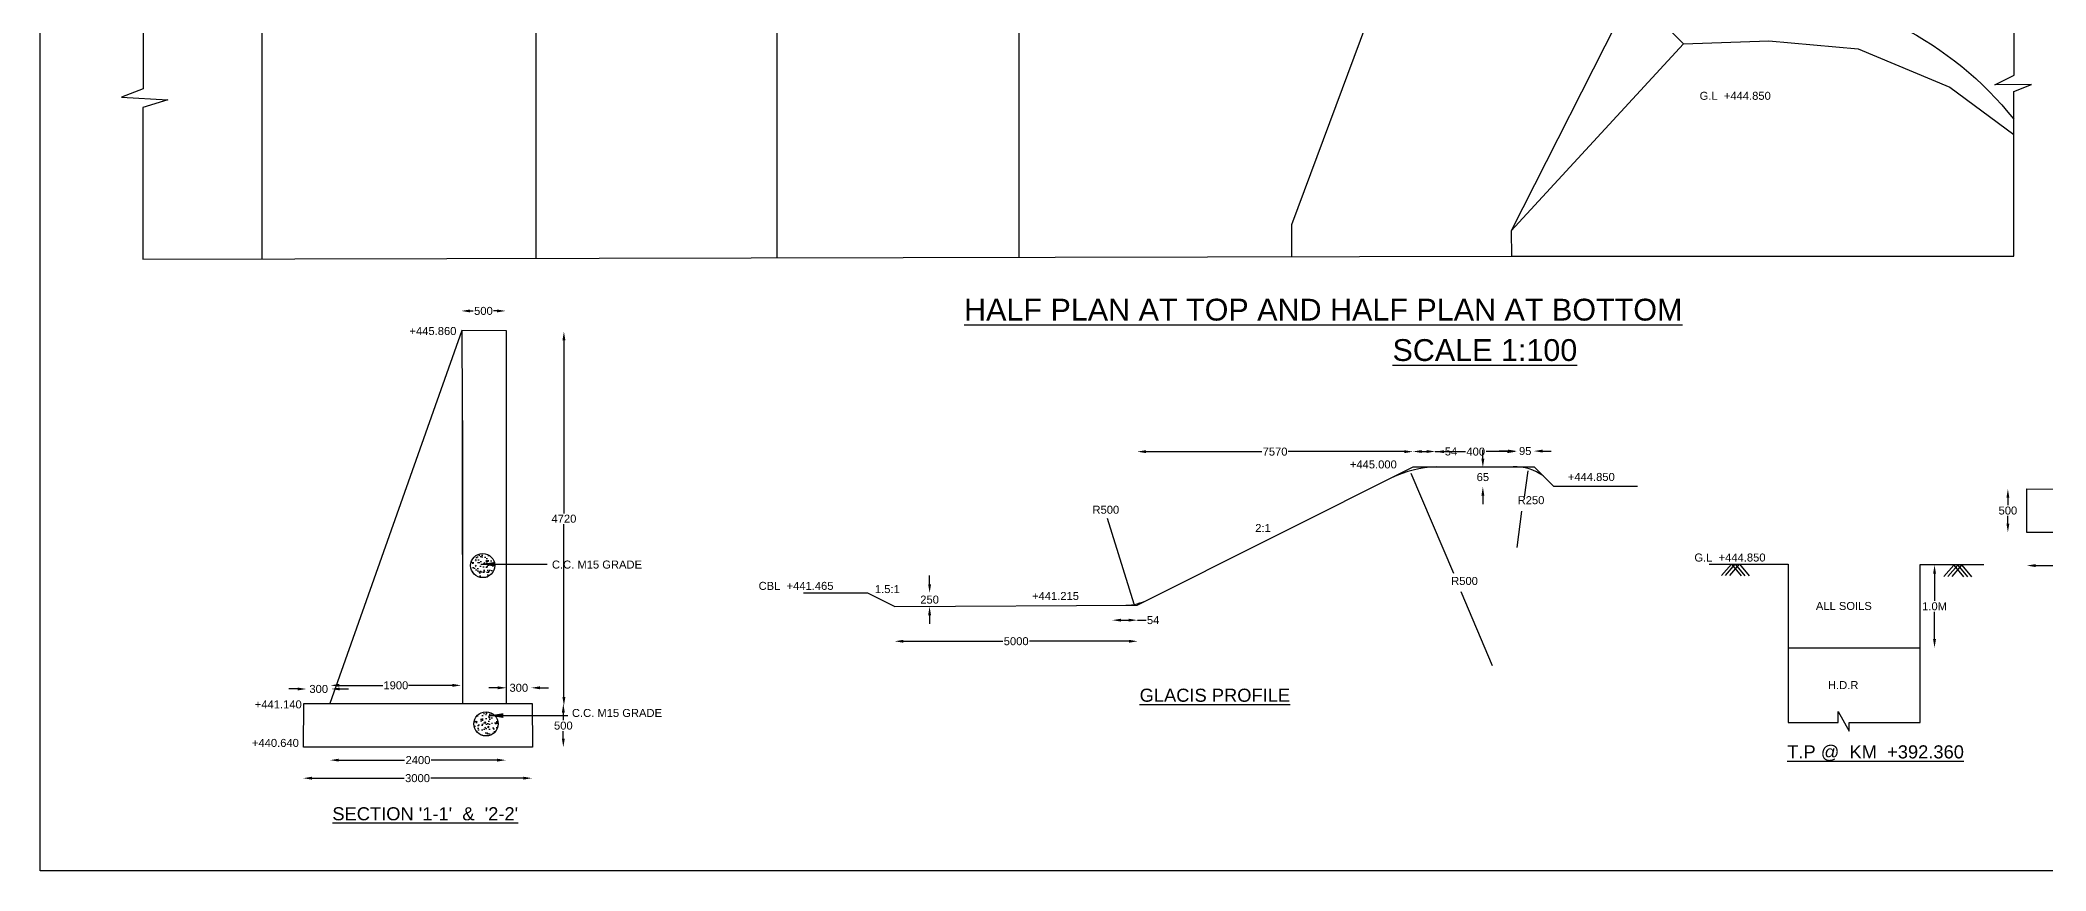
# Model space of a CAD drawing. Header units: inches. Extents: x 610 to 857, y 19 to 178.
# Drawn here: x 610.4 to 748.2, y 19.6 to 76.7 of the extents above; entities that cross this region are included whole.
import ezdxf

# ---------------------------------------------------------------- set-up
doc = ezdxf.new("R2010")
doc.units = ezdxf.units.IN
doc.header["$MEASUREMENT"] = 0
doc.styles.get("Standard").update_dxf_attribs({"font": 'arial.ttf', "height": 0.55})
doc.dimstyles.get("Standard").update_dxf_attribs({"dimtxt": 0.55, "dimasz": 0.6, "dimexe": 0.18, "dimexo": 0.0625, "dimgap": 0.09, "dimtad": 0, "dimtih": 1, "dimtoh": 1, "dimdec": 4, "dimzin": 0, "dimdsep": 46, "dimtxsty": 'Standard', "dimcen": 0.09, "dimse1": 1, "dimse2": 1, "dimadec": 0, "dimazin": 0, "dimtfac": 1, "dimtdec": 4, "dimtofl": 0, "dimtmove": 0, "dimatfit": 3, "dimfxl": 1, "dimtolj": 1, "dimtzin": 0, "dimarcsym": 0})
pattern_1 = [(50, (0, 0), (0.7172602, -0.06275213), [0.075, -0.825]), (355, (0, 0), (-0.1387513, 0.7521921), [0.06, -0.66]), (100.4514, (0.0598, -0.0052), (0.5785094, 0.68943954), [0.0637402, -0.7011421]), (46.1842, (0, 0.2), (1.067241, -0.165519), [0.1125, -1.2375]), (96.6356, (0.0889, 0.1862), (0.9346627, 0.9741179), [0.0956103, -1.051713]), (351.1842, (0, 0.2), (0.934662, 0.9741186), [0.09, -0.99]), (21, (0.1, 0.15), (0.59690705, -0.4026189), [0.075, -0.825]), (326, (0.1, 0.15), (0.2433153, 0.72515005), [0.06, -0.66]), (71.4514, (0.14974, 0.11645), (0.8402226, 0.3225305), [0.0637402, -0.7011421]), (37.5, (0, 0), (0.01215986, 0.33289385), [0, -0.652, 0, -0.67, 0, -0.6625]), (7.5, (0, 0), (0.26306954, 0.39441171), [0, -0.382, 0, -0.637, 0, -0.2525]), (327.5, (-0.223, 0), (0.53382244, -0.02255487), [0, -0.25, 0, -0.78, 0, -1.035]), (317.5, (-0.323, 0), (0.58318617, 0.10010498), [0, -0.325, 0, -0.518, 0, -0.735])]

# ---------------------------------------------------------------- blocks, each defined once
blk = doc.blocks.new('*D46')
at = {"color": 0, "lineweight": -2}
for p, q in [((745.58, 45.24), (745.58, 44.72)), ((745.58, 43.46), (745.58, 43.98))]:
    blk.add_line(p, q, dxfattribs=at)
at = {"color": 0}
for points in [[(745.48, 45.24), (745.68, 45.24), (745.58, 45.84)], [(745.48, 43.46), (745.68, 43.46), (745.58, 42.86)]]:
    blk.add_solid(points, dxfattribs=at)
at = {"layer": 'Defpoints', "color": 0}
for p in [(746.87, 45.84), (745.58, 42.86), (746.89, 42.86)]:
    blk.add_point(p, dxfattribs=at)
at = {"color": 0, "insert": (745.58, 44.35), "char_height": 0.55, "attachment_point": 5}
blk.add_mtext('\\A1;500', dxfattribs=at)
blk = doc.blocks.new('*D48')
at = {"color": 0, "lineweight": -2}
for p, q in [((747.49, 40.57), (753.85, 40.57)), ((762.03, 40.57), (755.67, 40.57))]:
    blk.add_line(p, q, dxfattribs=at)
at = {"color": 0}
for points in [[(747.49, 40.67), (747.49, 40.47), (746.89, 40.57)], [(762.03, 40.67), (762.03, 40.47), (762.63, 40.57)]]:
    blk.add_solid(points, dxfattribs=at)
at = {"layer": 'Defpoints', "color": 0}
for p in [(746.89, 42.73), (762.63, 42.82), (762.63, 40.57)]:
    blk.add_point(p, dxfattribs=at)
at = {"color": 0, "insert": (754.76, 40.57), "char_height": 0.55, "attachment_point": 5}
blk.add_mtext('\\A1;3000', dxfattribs=at)
blk = doc.blocks.new('*D52')
at = {"color": 0, "lineweight": -2}
for p, q in [((639.89, 58.07), (640.12, 58.07)), ((641.75, 58.07), (641.52, 58.07))]:
    blk.add_line(p, q, dxfattribs=at)
at = {"color": 0}
for points in [[(639.89, 58.17), (639.89, 57.97), (639.29, 58.07)], [(641.75, 58.17), (641.75, 57.97), (642.35, 58.07)]]:
    blk.add_solid(points, dxfattribs=at)
at = {"layer": 'Defpoints', "color": 0}
for p in [(642.35, 58.07), (639.29, 56.81), (642.35, 56.86)]:
    blk.add_point(p, dxfattribs=at)
at = {"color": 0, "insert": (640.82, 58.07), "char_height": 0.55, "attachment_point": 5}
blk.add_mtext('\\A1;500', dxfattribs=at)
blk = doc.blocks.new('*D53')
at = {"color": 0, "lineweight": -2}
for p, q in [((630.88, 27.2), (635.4, 27.2)), ((641.75, 27.2), (637.23, 27.2))]:
    blk.add_line(p, q, dxfattribs=at)
at = {"color": 0}
for points in [[(630.88, 27.3), (630.88, 27.1), (630.28, 27.2)], [(641.75, 27.3), (641.75, 27.1), (642.35, 27.2)]]:
    blk.add_solid(points, dxfattribs=at)
at = {"layer": 'Defpoints', "color": 0}
for p in [(630.28, 31.13), (642.35, 31.17), (642.35, 27.2)]:
    blk.add_point(p, dxfattribs=at)
at = {"color": 0, "insert": (636.32, 27.2), "char_height": 0.55, "attachment_point": 5}
blk.add_mtext('\\A1;2400', dxfattribs=at)
blk = doc.blocks.new('*D54')
at = {"color": 0, "lineweight": -2}
for p, q in [((629.03, 25.96), (635.38, 25.96)), ((643.56, 25.96), (637.2, 25.96))]:
    blk.add_line(p, q, dxfattribs=at)
at = {"color": 0}
for points in [[(629.03, 26.06), (629.03, 25.86), (628.43, 25.96)], [(643.56, 26.06), (643.56, 25.86), (644.16, 25.96)]]:
    blk.add_solid(points, dxfattribs=at)
at = {"layer": 'Defpoints', "color": 0}
for p in [(628.43, 28.13), (644.16, 28.22), (644.16, 25.96)]:
    blk.add_point(p, dxfattribs=at)
at = {"color": 0, "insert": (636.29, 25.96), "char_height": 0.55, "attachment_point": 5}
blk.add_mtext('\\A1;3000', dxfattribs=at)
blk = doc.blocks.new('*D55')
at = {"color": 0, "lineweight": -2}
for p, q in [((646.35, 56.05), (646.35, 44.16)), ((646.35, 31.54), (646.35, 43.42))]:
    blk.add_line(p, q, dxfattribs=at)
at = {"color": 0}
for points in [[(646.25, 56.05), (646.45, 56.05), (646.35, 56.65)], [(646.25, 31.54), (646.45, 31.54), (646.35, 30.94)]]:
    blk.add_solid(points, dxfattribs=at)
at = {"layer": 'Defpoints', "color": 0}
for p in [(642.4, 56.65), (642.39, 30.94), (646.35, 30.94)]:
    blk.add_point(p, dxfattribs=at)
at = {"color": 0, "insert": (646.35, 43.79), "char_height": 0.55, "attachment_point": 5}
blk.add_mtext('\\A1;4720', dxfattribs=at)
blk = doc.blocks.new('*D56')
at = {"color": 0, "lineweight": -2}
for p, q in [((646.31, 30.47), (646.31, 29.94)), ((646.31, 28.68), (646.31, 29.2))]:
    blk.add_line(p, q, dxfattribs=at)
at = {"color": 0}
for points in [[(646.21, 30.47), (646.41, 30.47), (646.31, 31.07)], [(646.21, 28.68), (646.41, 28.68), (646.31, 28.08)]]:
    blk.add_solid(points, dxfattribs=at)
at = {"layer": 'Defpoints', "color": 0}
for p in [(644.14, 31.07), (644.21, 28.08), (646.31, 28.08)]:
    blk.add_point(p, dxfattribs=at)
at = {"color": 0, "insert": (646.31, 29.57), "char_height": 0.55, "attachment_point": 5}
blk.add_mtext('\\A1;500', dxfattribs=at)
blk = doc.blocks.new('*D57')
at = {"color": 0, "lineweight": -2}
for p, q in [((641.8, 32.17), (641.2, 32.17)), ((644.7, 32.17), (645.3, 32.17))]:
    blk.add_line(p, q, dxfattribs=at)
at = {"color": 0}
for points in [[(641.8, 32.27), (641.8, 32.07), (642.4, 32.17)], [(644.7, 32.27), (644.7, 32.07), (644.1, 32.17)]]:
    blk.add_solid(points, dxfattribs=at)
at = {"layer": 'Defpoints', "color": 0}
for p in [(644.1, 32.17), (642.4, 31.19), (644.1, 31.13)]:
    blk.add_point(p, dxfattribs=at)
at = {"color": 0, "insert": (643.25, 32.17), "char_height": 0.55, "attachment_point": 5}
blk.add_mtext('\\A1;300', dxfattribs=at)
blk = doc.blocks.new('*D58')
at = {"color": 0, "lineweight": -2}
for p, q in [((630.91, 32.34), (633.91, 32.34)), ((638.69, 32.34), (635.68, 32.34))]:
    blk.add_line(p, q, dxfattribs=at)
at = {"color": 0}
for points in [[(630.91, 32.44), (630.91, 32.24), (630.31, 32.34)], [(638.69, 32.44), (638.69, 32.24), (639.29, 32.34)]]:
    blk.add_solid(points, dxfattribs=at)
at = {"layer": 'Defpoints', "color": 0}
for p in [(639.29, 32.34), (630.31, 31.19), (639.29, 31.17)]:
    blk.add_point(p, dxfattribs=at)
at = {"color": 0, "insert": (634.8, 32.34), "char_height": 0.55, "attachment_point": 5}
blk.add_mtext('\\A1;1900', dxfattribs=at)
blk = doc.blocks.new('*D59')
at = {"color": 0, "lineweight": -2}
for p, q in [((628.05, 32.09), (627.45, 32.09)), ((630.95, 32.09), (631.55, 32.09))]:
    blk.add_line(p, q, dxfattribs=at)
at = {"color": 0}
for points in [[(628.05, 32.19), (628.05, 31.99), (628.65, 32.09)], [(630.95, 32.19), (630.95, 31.99), (630.35, 32.09)]]:
    blk.add_solid(points, dxfattribs=at)
at = {"layer": 'Defpoints', "color": 0}
for p in [(630.35, 32.09), (628.65, 31.12), (630.35, 31.05)]:
    blk.add_point(p, dxfattribs=at)
at = {"color": 0, "insert": (629.5, 32.09), "char_height": 0.55, "attachment_point": 5}
blk.add_mtext('\\A1;300', dxfattribs=at)
blk = doc.blocks.new('*D60')
at = {"color": 0, "lineweight": -2}
for p, q in [((669.68, 35.37), (676.52, 35.37)), ((685.18, 35.37), (678.34, 35.37))]:
    blk.add_line(p, q, dxfattribs=at)
at = {"color": 0}
for points in [[(669.68, 35.47), (669.68, 35.27), (669.08, 35.37)], [(685.18, 35.47), (685.18, 35.27), (685.78, 35.37)]]:
    blk.add_solid(points, dxfattribs=at)
at = {"layer": 'Defpoints', "color": 0}
for p in [(669.08, 37.74), (685.78, 37.82), (685.78, 35.37)]:
    blk.add_point(p, dxfattribs=at)
at = {"color": 0, "insert": (677.43, 35.37), "char_height": 0.55, "attachment_point": 5}
blk.add_mtext('\\A1;5000', dxfattribs=at)
blk = doc.blocks.new('*D61')
at = {"color": 0, "lineweight": -2}
for p, q in [((671.48, 39.29), (671.48, 39.89)), ((671.48, 37.16), (671.48, 36.56))]:
    blk.add_line(p, q, dxfattribs=at)
at = {"color": 0}
for points in [[(671.38, 39.29), (671.58, 39.29), (671.48, 38.69)], [(671.38, 37.16), (671.58, 37.16), (671.48, 37.76)]]:
    blk.add_solid(points, dxfattribs=at)
at = {"layer": 'Defpoints', "color": 0}
for p in [(667.2, 38.69), (669.04, 37.76), (671.48, 37.76)]:
    blk.add_point(p, dxfattribs=at)
at = {"color": 0, "insert": (671.48, 38.23), "char_height": 0.55, "attachment_point": 5}
blk.add_mtext('\\A1;250', dxfattribs=at)
blk = doc.blocks.new('*D62')
at = {"color": 0, "lineweight": -2}
for p, q in [((684.63, 36.82), (685.16, 36.82)), ((685.76, 36.82), (686.36, 36.82))]:
    blk.add_line(p, q, dxfattribs=at)
at = {"color": 0}
for points in [[(684.63, 36.92), (684.63, 36.72), (684.03, 36.82)], [(685.16, 36.92), (685.16, 36.72), (685.76, 36.82)]]:
    blk.add_solid(points, dxfattribs=at)
at = {"layer": 'Defpoints', "color": 0}
for p in [(684.03, 37.73), (685.76, 37.81), (685.76, 36.82)]:
    blk.add_point(p, dxfattribs=at)
at = {"color": 0, "insert": (686.84, 36.82), "char_height": 0.55, "attachment_point": 5}
blk.add_mtext('\\A1;54', dxfattribs=at)
blk = doc.blocks.new('*D63')
at = {"color": 0, "lineweight": -2}
for p, q in [((686.34, 48.4), (694.31, 48.4)), ((704.1, 48.4), (696.13, 48.4))]:
    blk.add_line(p, q, dxfattribs=at)
at = {"color": 0}
for points in [[(686.34, 48.5), (686.34, 48.3), (685.74, 48.4)], [(704.1, 48.5), (704.1, 48.3), (704.7, 48.4)]]:
    blk.add_solid(points, dxfattribs=at)
at = {"layer": 'Defpoints', "color": 0}
for p in [(704.7, 48.4), (704.7, 47.38), (685.74, 37.88)]:
    blk.add_point(p, dxfattribs=at)
at = {"color": 0, "insert": (695.22, 48.4), "char_height": 0.55, "attachment_point": 5}
blk.add_mtext('\\A1;7570', dxfattribs=at)
blk = doc.blocks.new('*D64')
at = {"color": 0, "lineweight": -2}
for p, q in [((705.3, 48.41), (705.63, 48.41)), ((706.23, 48.41), (706.83, 48.41))]:
    blk.add_line(p, q, dxfattribs=at)
at = {"color": 0}
for points in [[(705.3, 48.51), (705.3, 48.31), (704.7, 48.41)], [(705.63, 48.51), (705.63, 48.31), (706.23, 48.41)]]:
    blk.add_solid(points, dxfattribs=at)
at = {"layer": 'Defpoints', "color": 0}
for p in [(706.23, 48.41), (704.7, 47.35), (706.23, 47.35)]:
    blk.add_point(p, dxfattribs=at)
at = {"color": 0, "insert": (707.31, 48.41), "char_height": 0.55, "attachment_point": 5}
blk.add_mtext('\\A1;54', dxfattribs=at)
blk = doc.blocks.new('*D65')
at = {"color": 0, "lineweight": -2}
for p, q in [((706.83, 48.4), (708.31, 48.4)), ((711.19, 48.4), (709.72, 48.4))]:
    blk.add_line(p, q, dxfattribs=at)
at = {"color": 0}
for points in [[(706.83, 48.5), (706.83, 48.3), (706.23, 48.4)], [(711.19, 48.5), (711.19, 48.3), (711.79, 48.4)]]:
    blk.add_solid(points, dxfattribs=at)
at = {"layer": 'Defpoints', "color": 0}
for p in [(711.79, 48.4), (706.23, 47.35), (711.79, 47.36)]:
    blk.add_point(p, dxfattribs=at)
at = {"color": 0, "insert": (709.01, 48.4), "char_height": 0.55, "attachment_point": 5}
blk.add_mtext('\\A1;400', dxfattribs=at)
blk = doc.blocks.new('*D66')
at = {"color": 0, "lineweight": -2}
for p, q in [((711.23, 48.44), (710.63, 48.44)), ((713.6, 48.44), (714.2, 48.44))]:
    blk.add_line(p, q, dxfattribs=at)
at = {"color": 0}
for points in [[(711.23, 48.54), (711.23, 48.34), (711.83, 48.44)], [(713.6, 48.54), (713.6, 48.34), (713, 48.44)]]:
    blk.add_solid(points, dxfattribs=at)
at = {"layer": 'Defpoints', "color": 0}
for p in [(713, 48.44), (711.83, 47.35), (713, 47.38)]:
    blk.add_point(p, dxfattribs=at)
at = {"color": 0, "insert": (712.41, 48.44), "char_height": 0.55, "attachment_point": 5}
blk.add_mtext('\\A1;95', dxfattribs=at)
blk = doc.blocks.new('*D67')
at = {"color": 0, "lineweight": -2}
for p, q in [((709.5, 47.92), (709.5, 48.52)), ((709.5, 45.38), (709.5, 44.78))]:
    blk.add_line(p, q, dxfattribs=at)
at = {"color": 0}
for points in [[(709.4, 47.92), (709.6, 47.92), (709.5, 47.32)], [(709.4, 45.38), (709.6, 45.38), (709.5, 45.98)]]:
    blk.add_solid(points, dxfattribs=at)
at = {"layer": 'Defpoints', "color": 0}
for p in [(713, 47.32), (709.5, 45.98), (714.39, 45.98)]:
    blk.add_point(p, dxfattribs=at)
at = {"color": 0, "insert": (709.5, 46.65), "char_height": 0.55, "attachment_point": 5}
blk.add_mtext('\\A1;65', dxfattribs=at)
blk = doc.blocks.new('*D68')
at = {"color": 0, "lineweight": -2}
for p, q in [((740.54, 40.01), (740.54, 38.14)), ((740.54, 35.52), (740.54, 37.4))]:
    blk.add_line(p, q, dxfattribs=at)
at = {"color": 0}
for points in [[(740.44, 40.01), (740.64, 40.01), (740.54, 40.61)], [(740.44, 35.52), (740.64, 35.52), (740.54, 34.92)]]:
    blk.add_solid(points, dxfattribs=at)
at = {"layer": 'Defpoints', "color": 0}
for p in [(739.53, 40.61), (739.7, 34.92), (740.54, 34.92)]:
    blk.add_point(p, dxfattribs=at)
at = {"color": 0, "insert": (740.54, 37.77), "char_height": 0.55, "attachment_point": 5}
blk.add_mtext('\\A1;1.0M', dxfattribs=at)

msp = doc.modelspace()

# ---------------------------------------------------------------- hatches: boundary and pattern name
h = msp.add_hatch()
h.set_pattern_fill('AR-CONC', color=256, scale=0.1, style=0)
h.set_pattern_definition(pattern_1)
h.paths.add_polyline_path([(639.93967, 40.57129, 1), (641.59972, 40.57129, 1)])
h = msp.add_hatch()
h.set_pattern_fill('AR-CONC', color=256, scale=0.1, style=0)
h.set_pattern_definition(pattern_1)
h.paths.add_polyline_path([(640.16616, 29.69247, 1), (641.82621, 29.69247, 1)])

# ---------------------------------------------------------------- linework, layer by layer
for p, q in [((704.54244, 46.92328), (707.4727, 40.04705)), ((712.60178, 47.09331), (712.33015, 45.26541)), ((712.15859, 44.30862), (711.82977, 41.80954)), ((685.52648, 37.91477), (683.71047, 43.80347)), ((707.98145, 38.788), (710.13845, 33.70067))]:
    msp.add_line(p, q)
for points in [[(610.35436, 177.86578), (856.25435, 177.86578), (856.25435, 19.58924), (610.35436, 19.58924)], [(746.88808, 45.84361), (762.58773, 45.83298), (762.60137, 42.84318), (746.88375, 42.83444)], [(628.46905, 31.09766), (644.1687, 31.08703), (644.18234, 28.09723), (628.46472, 28.08849)]]:
    msp.add_lwpolyline(points, close=True)
for points in [[(625.61695, 61.64991), (625.61695, 137.15349)], [(644.43639, 61.68845), (644.43639, 136.24259)], [(660.99961, 61.72237), (660.99961, 136.28315)], [(677.63315, 61.75644), (677.63315, 136.32389)], [(617.43616, 118.6635), (617.43616, 73.33688), (615.93735, 72.75583), (619.14225, 72.57576), (617.40528, 72.05318), (617.40528, 61.63309), (711.45878, 61.82572), (745.98128, 61.82572), (745.98128, 73.14041), (747.20069, 73.63992), (744.68726, 73.61375), (746.00586, 74.27025), (746.07101, 117.93286)], [(704.15031, 103.21197), (704.15031, 108.39655), (714.37533, 108.39655), (714.37533, 111.11545), (719.55703, 111.11545), (719.4905, 79.4545), (711.45017, 63.58695), (711.45878, 61.82572)], [(677.63315, 87.59054), (703.68289, 83.69135), (696.35393, 63.98073), (696.3584, 61.79479)], [(723.28705, 76.41992), (729.15568, 76.63876), (735.30117, 76.08324), (741.59717, 73.45801), (745.98128, 70.2009)], [(642.39339, 31.08631), (642.41239, 56.70515), (639.33656, 56.73222), (630.27408, 31.09887)], [(639.33656, 56.73222), (639.35392, 51.5332)], [(639.35392, 51.5332), (639.3698, 31.09173)], [(639.37324, 50.54199), (639.37324, 39.34872)], [(662.81587, 38.70559), (667.21184, 38.70559), (669.09305, 37.77001), (685.73653, 37.84921), (704.70492, 47.35471), (713.03182, 47.35471), (714.366, 46.02836), (720.1277, 46.02836)], [(725.05726, 40.65681), (730.4785, 40.65681), (730.4785, 29.78031), (733.91944, 29.78031), (733.91944, 30.53758), (734.66325, 29.18984), (734.66325, 29.78382), (739.54998, 29.78382), (739.54998, 40.64268), (743.93656, 40.64268)], [(725.90857, 39.8857), (726.58235, 40.65681), (727.24723, 39.86197)], [(726.1757, 39.8857), (726.84949, 40.65681), (727.51437, 39.86197)], [(726.46956, 39.8857), (727.14334, 40.65681), (727.80822, 39.86197)], [(741.18867, 39.82943), (741.86246, 40.60054), (742.52734, 39.8057)], [(741.45581, 39.82943), (742.12959, 40.60054), (742.79447, 39.8057)], [(741.74966, 39.82943), (742.42345, 40.60054), (743.08833, 39.8057)], [(730.4785, 34.91706), (739.54998, 34.91706)]]:
    msp.add_lwpolyline(points)
msp.add_lwpolyline([(711.45017, 63.58695), (723.28705, 76.41992), (719.49216, 80.24254), (728.5004, 80.24254, -0.214213016), (745.98128, 71.24481, 0.514718626)], format="xyb")
for centre in [(640.7697, 40.57129), (640.99618, 29.69247)]:
    msp.add_circle(centre, 0.83003)
for centre, radius, start, end in [((706.6548, 39.14885), 8.21439, 92.6112713, 114.7054414), ((711.68386, 43.92145), 3.43455, 54.8964648, 91.5645542), ((684.90125, 41.34164), 3.49656, 270.8723596, 296.809715)]:
    msp.add_arc(centre, radius, start, end)

# ---------------------------------------------------------------- texts
for s, height, p in [('G.L  +444.850', 0.55, (724.39694, 72.58)), ('%%UHALF PLAN AT TOP AND HALF PLAN AT BOTTOM', 1.5, (673.84965, 57.40938)), ('+445.860', 0.55, (635.73666, 56.41619)), ('%%USCALE 1:100', 1.5, (703.29064, 54.63266)), ('+445.000', 0.55, (700.36022, 47.24855)), ('+444.850', 0.55, (715.34005, 46.38713)), ('R500', 0.55, (682.67285, 44.13429)), ('R250', 0.55, (711.89037, 44.79057)), ('2:1', 0.55, (693.85578, 42.87751)), ('G.L  +444.850', 0.55, (724.03621, 40.8496)), ('C.C. M15 GRADE', 0.55, (645.52644, 40.36586)), ('CBL  +441.465', 0.55, (659.72928, 38.90016)), ('1.5:1', 0.55, (667.72064, 38.68041)), ('+441.215', 0.55, (678.5194, 38.20731)), ('R500', 0.55, (707.32184, 39.23919)), ('ALL SOILS', 0.55, (732.38679, 37.52166)), ('%%UGLACIS PROFILE', 0.9, (685.91278, 31.21121)), ('H.D.R', 0.55, (733.21642, 32.08332)), ('+441.140', 0.55, (625.10706, 30.756)), ('C.C. M15 GRADE', 0.55, (646.90082, 30.16765)), ('+440.640', 0.55, (624.91072, 28.10839)), ('%%UT.P @  KM  +392.360', 0.9, (730.41641, 27.31829)), ("%%USECTION '1-1'  &  '2-2'", 0.9, (630.43737, 23.06441))]:
    msp.add_text(s, height=height).set_placement(p)

# ---------------------------------------------------------------- dimensions: what is measured, and where the dimension line sits
for base, p1, p2, text, picture, middle in [((642.35141, 58.06758), (639.28808, 56.80763), (642.35141, 56.85905), '500', '*D52', (640.81974, 58.06758)), ((706.2259, 48.4128), (704.69809, 47.35269), (706.2259, 47.34686), '54', '*D64', (707.30871, 48.4128)), ((711.79467, 48.4048), (706.23368, 47.34946), (711.79467, 47.35604), '400', '*D65', (709.01418, 48.4048)), ((712.9992, 48.4434), (711.82688, 47.34961), (712.9992, 47.38178), '95', '*D66', (712.41304, 48.4434)), ((762.62828, 40.56701), (746.89193, 42.73054), (762.62828, 42.81885), '3000', '*D48', (754.76011, 40.56701)), ((685.77962, 35.36619), (669.07675, 37.741), (685.77962, 37.82151), '5000', '*D60', (677.42819, 35.36619)), ((685.75569, 36.81546), (684.0264, 37.73387), (685.75569, 37.81294), '54', '*D62', (686.83849, 36.81546)), ((630.35157, 32.08863), (628.65109, 31.11507), (630.35157, 31.05293), '300', '*D59', (629.50133, 32.08863)), ((639.29108, 32.33571), (630.30636, 31.19112), (639.29108, 31.1651), '1900', '*D58', (634.79872, 32.33571)), ((644.1021, 32.16667), (642.40163, 31.19311), (644.1021, 31.13097), '300', '*D57', (643.25187, 32.16667)), ((642.34941, 27.20023), (630.28192, 31.12989), (642.34941, 31.17405), '2400', '*D53', (636.31567, 27.20023)), ((644.16174, 25.96393), (628.42539, 28.12745), (644.16174, 28.21576), '3000', '*D54', (636.29357, 25.96393))]:
    dim = msp.add_linear_dim(base=base, p1=p1, p2=p2, text=text, dimstyle='Standard')
    dim.commit()
    dim.dimension.update_dxf_attribs({"geometry": picture, "text_midpoint": middle})
for base, p1, p2, text, picture, middle in [((646.35067, 30.93641), (642.4028, 56.6495), (642.38562, 30.93641), '4720', '*D55', (646.35067, 43.79295)), ((709.50081, 45.97505), (713.00052, 47.31958), (714.38797, 45.97505), '65', '*D67', (709.50081, 46.64732)), ((745.58486, 42.8616), (746.86681, 45.84126), (746.89147, 42.8616), '500', '*D46', (745.58486, 44.35143)), ((740.5445, 34.92441), (739.53279, 40.60887), (739.70141, 34.92441), '1.0M', '*D68', (740.5445, 37.76664)), ((671.47564, 37.76341), (667.20422, 38.68919), (669.03771, 37.76341), '250', '*D61', (671.47564, 38.2263)), ((646.31163, 28.07666), (644.14258, 31.06751), (644.21331, 28.07666), '500', '*D56', (646.31163, 29.57208))]:
    dim = msp.add_linear_dim(base=base, p1=p1, p2=p2, angle=90, text=text, dimstyle='Standard')
    dim.commit()
    dim.dimension.update_dxf_attribs({"geometry": picture, "text_midpoint": middle})
dim = msp.add_linear_dim(base=(704.69733, 48.40006), p1=(685.74279, 37.87846), p2=(704.69733, 47.37505), text='7570', dimstyle='Standard', override={"dimasz": 0.6})
dim.commit()
dim.dimension.update_dxf_attribs({"geometry": '*D63', "text_midpoint": (695.22006, 48.40006)})

# ---------------------------------------------------------------- leaders
for points in [[(640.64524, 40.66323), (645.20469, 40.66323)], [(641.19161, 30.26424), (646.61493, 30.26424)]]:
    msp.add_leader(points, dimstyle='Standard', override={"dimasz": 1, "dimgap": 0.09, "dimtad": 0})

doc.saveas('drawing.dxf')
